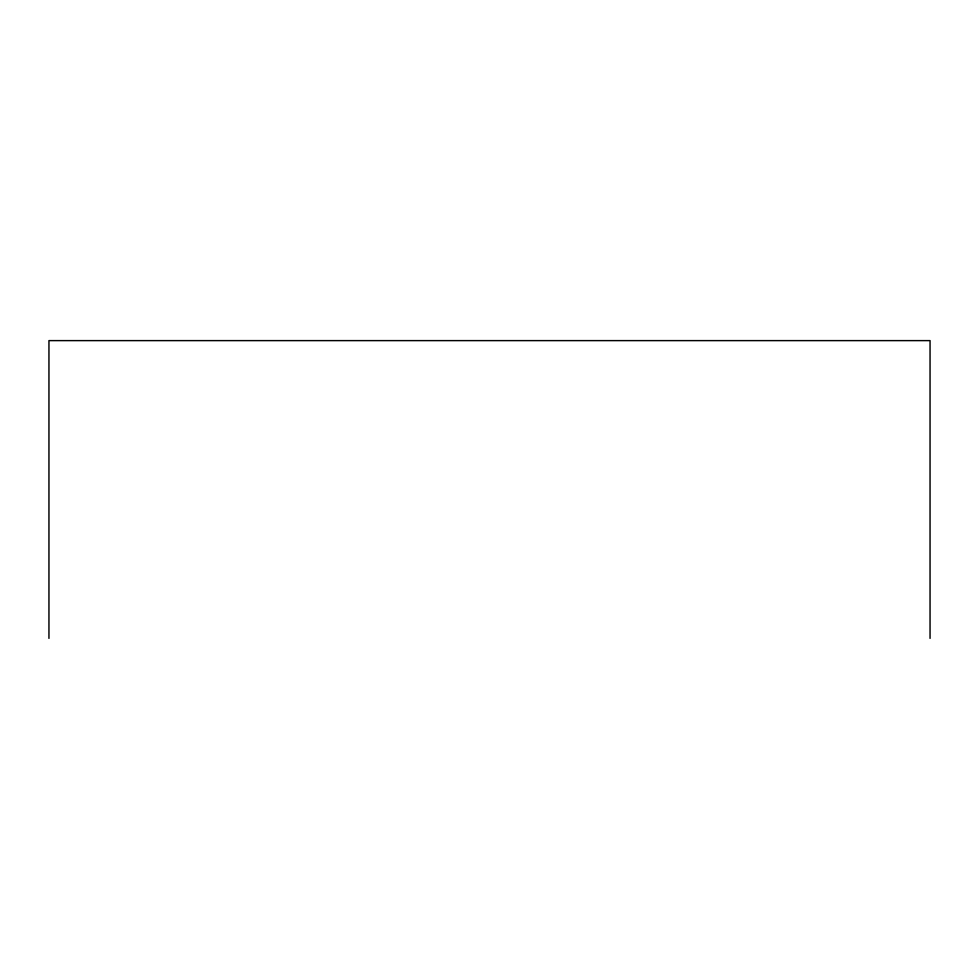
<?xml version="1.0" encoding="UTF-8"?>
<svg xmlns="http://www.w3.org/2000/svg" width="979" height="979" viewBox="0 0 979 979"><rect width="100%" height="100%" fill="white"/><g stroke="black" fill="none" stroke-linecap="round" stroke-linejoin="round"><path stroke-width="1.47" d="M930.05 638.381L930.05 340.619L48.95 340.619L48.95 638.381"/></g></svg>
